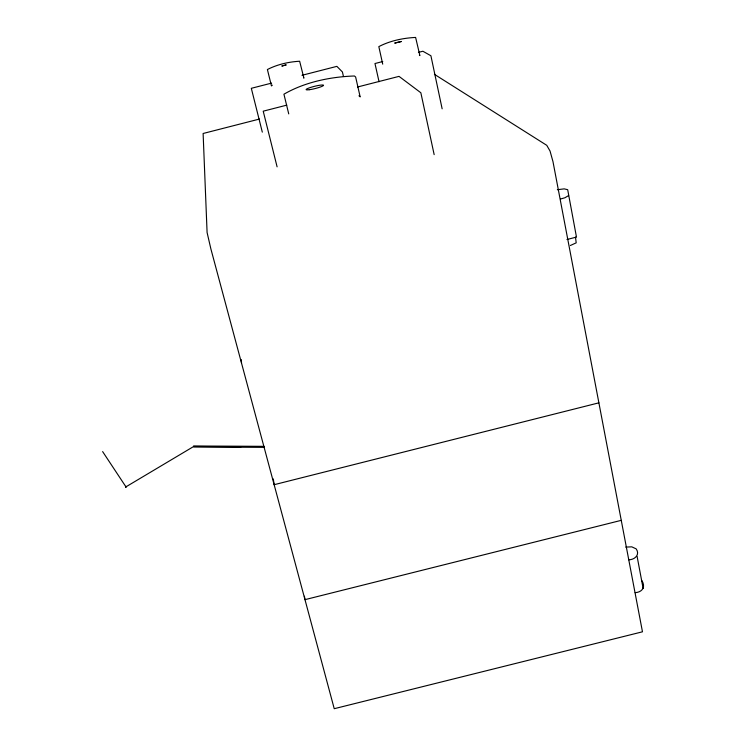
<?xml version="1.0" encoding="UTF-8"?>
<svg xmlns="http://www.w3.org/2000/svg" width="746" height="746" viewBox="0 0 746 746"><rect width="100%" height="100%" fill="white"/><g stroke="black" fill="none" stroke-linecap="round" stroke-linejoin="round"><path stroke-width="1.12" d="M566.96 239.503L576.481 237.088L567.687 189.689L564.181 188.869L557.337 189.726M568.648 195.527L564.983 197.737L560.47 199.033M272.318 85.184L271.451 85.93L267.404 69.527C277.204 64.482 288.646 61.825 299.65 61.247L303.911 78.153L303.575 77.687M570.382 245.49L576.192 242.842L575.502 237.069M271.581 83.114L251.318 88.308L262.312 132.135M301.971 75.309L336.866 66.357L342.414 71.961L343.44 76.418M382.773 61.526L374.977 63.531L379.043 81.724M418.422 52.379L422.879 51.241L430.908 55.764L442.145 108.823M286.781 105.139L263.217 111.182L277.102 166.843M357.493 87.012L399.026 76.372L420.847 92.765L434.163 154.636M259.487 119.043L203.117 133.487L207.09 232.51L210.866 248.856L334.236 708.7L642.474 631.806L552.982 161.64L550.035 151.018L546.753 145.321L434.396 74.311M598.889 402.831L274.136 484.704L273.325 478.96M621.259 520.344L304.983 599.653L304.415 596.203M635.163 592.65C641.924 592.315 646.008 587.233 641.914 580.677M625.717 547.098L631.778 546.837L636.189 548.888C640.357 554.912 634.52 559.78 628.747 559.808M193.55 445.996L264.121 446.341M241.117 446.733L193.68 446.49L125.943 486.849L102.622 451.582M193.82 446.975L264.336 447.358M358.947 95.768L360.169 96.877L355.628 76.978L354.434 75.989C330.403 76.801 304.75 82.107 283.928 94.21L288.739 113.905M419.383 55.045L419.877 55.568L415.615 37.431C403.092 38.037 389.944 40.806 378.828 46.625L382.717 64.165M637.103 556.395L643.155 588.547M241.172 359.488L241.536 362.948M125.654 486.774C125.962 488.798 126.587 485.087 125.654 486.774M286.054 64.949L281.988 65.993L286.054 64.949M401.395 41.487L394.867 43.054L401.395 41.487M309.292 89.716A8.943 1.156 -14 0 0 323.4 85.548A8.943 1.156 -14 0 0 311.847 87.049A8.943 1.156 -14 0 0 309.292 89.716"/></g></svg>
